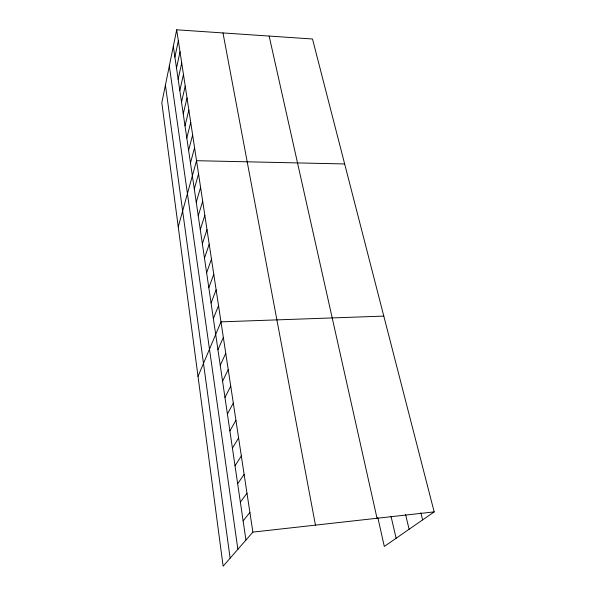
<?xml version="1.0" encoding="UTF-8"?>
<svg xmlns="http://www.w3.org/2000/svg" width="596" height="596" viewBox="0 0 596 596"><rect width="100%" height="100%" fill="white"/><g stroke="black" fill="none" stroke-linecap="round" stroke-linejoin="round"><path stroke-width="0.89" d="M176.684 29.8L161.821 102.773L223.127 566.2L252.883 532.109L434.179 511.889L312.505 39.001L176.684 29.8L252.883 532.109M174.896 57.127L178.338 40.677M176.513 68.093L180.014 51.74M178.152 79.238L181.72 62.997M179.821 90.585L183.456 74.455M181.519 102.125L185.229 86.115M183.248 113.866L187.032 97.99M185.006 125.816L188.865 110.074M186.794 137.981L190.727 122.381M188.612 150.363L192.635 134.919M190.467 162.976L194.572 147.689M178.241 226.875L196.538 160.696L344.652 163.952M194.281 188.902L198.55 173.958M196.24 202.223L200.606 187.464M198.245 215.804L202.692 201.239M200.278 229.639L204.823 215.283M202.349 243.742L206.998 229.609M204.465 258.12L209.211 244.211M206.626 272.782L211.468 259.111M208.823 287.734L213.778 274.316M211.066 302.984L216.132 289.835M213.353 318.547L218.538 305.681M198.014 376.381L220.989 321.855L383.802 316.103M217.942 349.725L223.351 337.44M220.237 365.326L225.765 353.346M222.576 381.231L228.231 369.58M224.968 397.465L230.741 386.148M227.404 414.019L233.304 403.06M229.885 430.923L235.927 420.329M232.425 448.17L238.601 437.963M235.018 465.781L241.335 455.985M237.662 483.758L244.129 474.394M240.359 502.13L246.982 493.205M243.123 520.889L249.903 512.441M434.179 511.889L384.301 546.45L377.842 517.648M420.843 512.791L422.616 519.898M405.585 514.579L409.109 529.255M391.013 516.285L396.117 538.263M269.139 36.065L377.03 518.259M222.986 32.936L315.455 525.128M173.317 46.346L245.939 540.065M169.324 65.955L237.871 549.318M165.42 85.109L230.13 558.176"/></g></svg>
